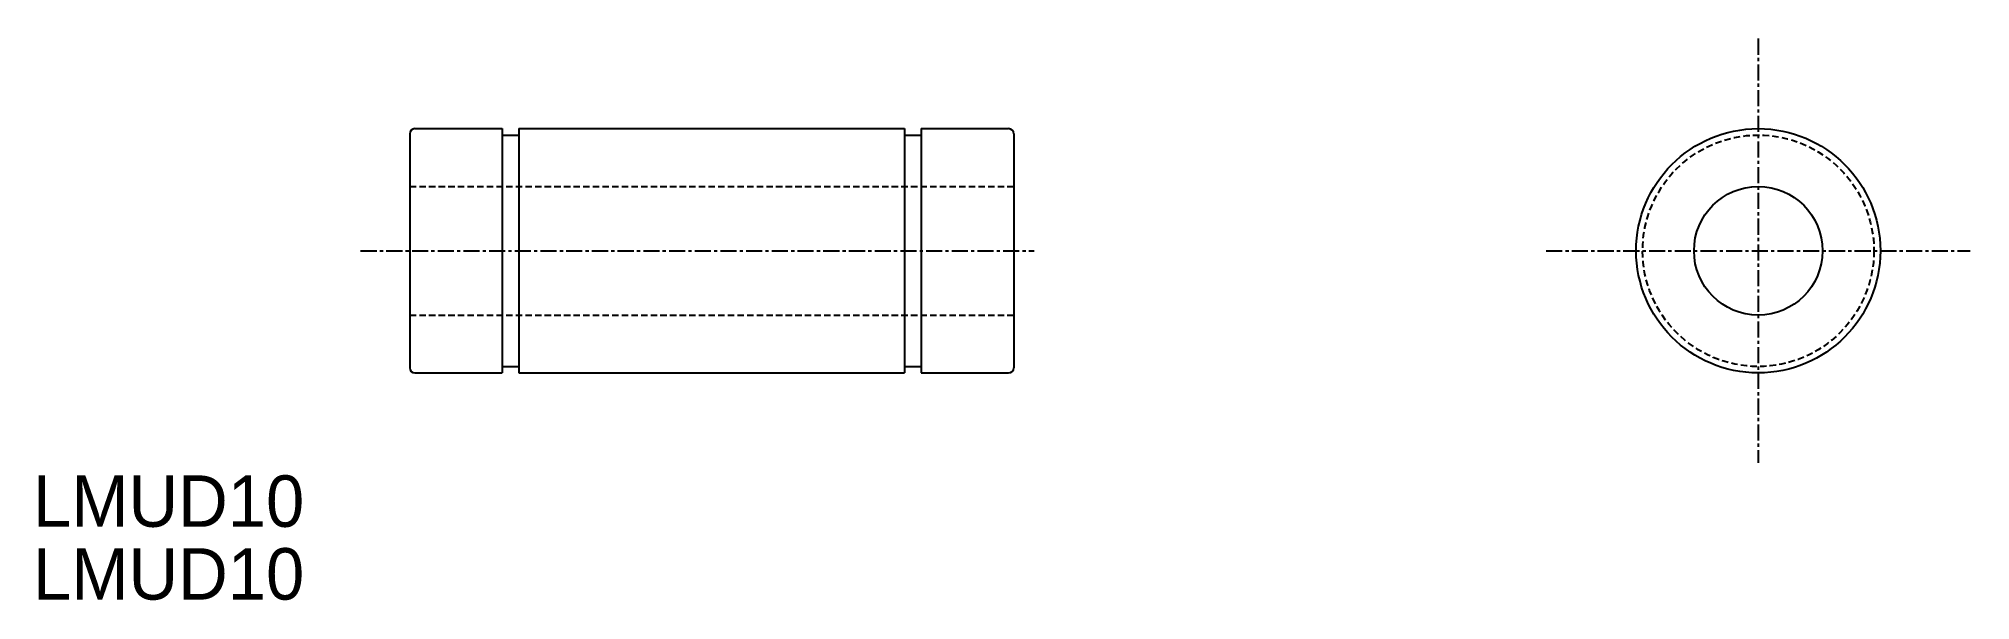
# Model space of a CAD drawing. Extents: x 59 to 209, y 72 to 115.
import ezdxf

# ---------------------------------------------------------------- set-up
doc = ezdxf.new("R2010")
doc.units = 0
doc.linetypes.add('CENTER', pattern=[2, 1.25, -0.25, 0.25, -0.25])
doc.linetypes.add('DASHED', pattern=[0.75, 0.5, -0.25])
doc.layers.get('0').update_dxf_attribs({"linetype": 'CONTINUOUS'})
doc.layers.add('CENTER', color=1, linetype='CENTER')

msp = doc.modelspace()

# ---------------------------------------------------------------- linework, layer by layer
at = {"color": 7, "linetype": 'CONTINUOUS'}
for p, q in [((87.92, 108.26), (94.72, 108.26)), ((94.72, 108.26), (94.72, 89.26)), ((96.02, 108.26), (96.02, 89.26)), ((96.02, 108.26), (126.02, 108.26)), ((126.02, 108.26), (126.02, 89.26)), ((127.32, 108.26), (127.32, 89.26)), ((127.32, 108.26), (134.12, 108.26)), ((87.52, 107.86), (87.52, 89.66)), ((94.72, 107.76), (96.02, 107.76)), ((126.02, 107.76), (127.32, 107.76)), ((134.52, 107.86), (134.52, 89.66)), ((87.92, 89.26), (94.72, 89.26)), ((94.72, 89.76), (96.02, 89.76)), ((96.02, 89.26), (126.02, 89.26)), ((126.02, 89.76), (127.32, 89.76)), ((127.32, 89.26), (134.12, 89.26))]:
    msp.add_line(p, q, dxfattribs=at)
at = {"color": 3, "linetype": 'DASHED'}
for p, q in [((87.52, 103.76), (134.52, 103.76)), ((87.52, 93.76), (134.52, 93.76))]:
    msp.add_line(p, q, dxfattribs=at)
at = {"color": 7, "linetype": 'CONTINUOUS'}
for radius in [9.5, 5]:
    msp.add_circle((192.45, 98.76), radius, dxfattribs=at)
at = {"color": 3, "linetype": 'DASHED'}
msp.add_circle((192.45, 98.76), 9, dxfattribs=at)
at = {"color": 7, "linetype": 'CONTINUOUS'}
for centre, start, end in [((87.92, 107.86), 90, 180), ((134.12, 107.86), 0, 90), ((87.92, 89.66), 180, 270), ((134.12, 89.66), 270, 360)]:
    msp.add_arc(centre, 0.4, start, end, dxfattribs=at)
at = {"layer": 'CENTER', "color": 1, "linetype": 'CENTER'}
for p, q in [((192.45, 115.26), (192.45, 82.26)), ((83.7, 98.76), (136.11, 98.76)), ((175.95, 98.76), (208.95, 98.76))]:
    msp.add_line(p, q, dxfattribs=at)

# ---------------------------------------------------------------- texts
at = {"color": 7, "linetype": 'CONTINUOUS'}
for p in [(58.21, 77.29), (58.21, 71.63)]:
    msp.add_text('LMUD10', height=4, dxfattribs=at).set_placement(p)

doc.saveas('drawing.dxf')
